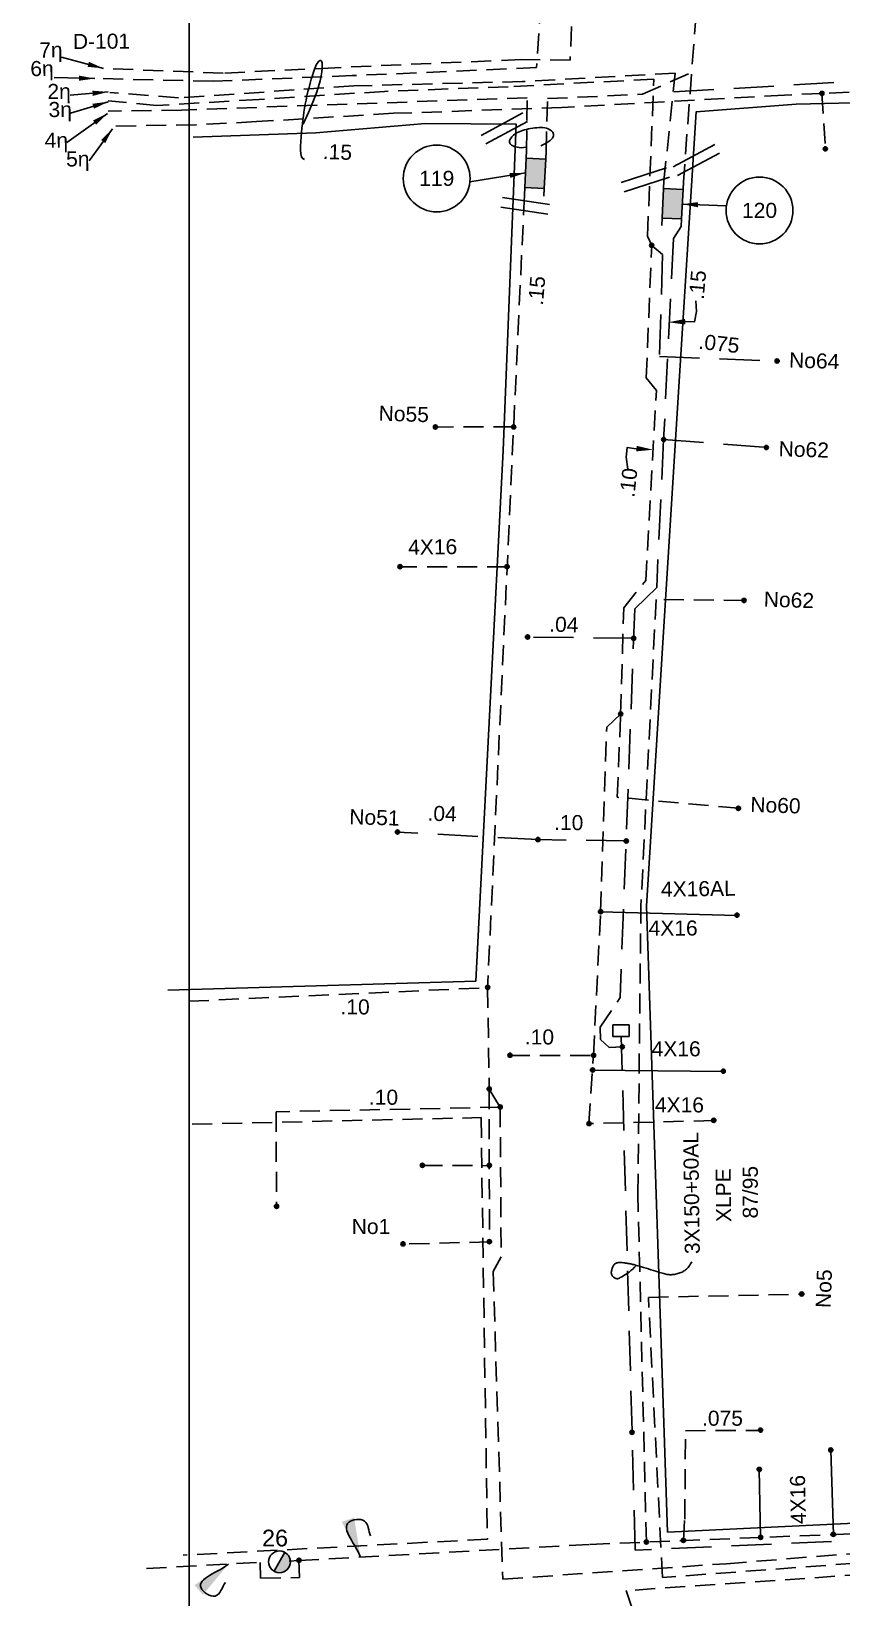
# Model space of a CAD drawing. Header units: millimetres. Extents: x 2893 to 4023, y 216 to 730.
# Drawn here: x 2892.7 to 2944, y 300.9 to 400.2 of the extents above; entities that cross this region are included whole.
import ezdxf

# ---------------------------------------------------------------- set-up
doc = ezdxf.new("R2010")
doc.units = ezdxf.units.MM
doc.linetypes.add('DASHED', pattern=[19.05, 12.7, -6.35])
for name, color, linetype in [('Link Box 4 Διευθύνσεων', 7, 'Continuous'), ('Άγνωστα', 7, 'Continuous'), ('Γέφυρες Εναέριου Δικτύου', 7, 'Continuous'), ('Εναέρια παροχή ΧΤ 4x16', 7, 'Continuous'), ('Επιγραφές - Σχήματα', 7, 'Continuous'), ('Επιτοίχιο Κουτί', 7, 'Continuous'), ('Καλώδια ΧΤ   3x150+50AL', 7, 'DASHED'), ('Καλώδια ΧΤ   3x150+50AL XLPE', 7, 'DASHED'), ('Καλώδια ΧΤ   3x150+50CU', 7, 'DASHED'), ('Καλώδια ΧΤ   3x150+70 AL', 7, 'DASHED'), ('Στύλος ΦΜ', 7, 'Continuous'), ('Στύλος ΦΜ @ 1', 7, 'Continuous'), ('Συνδέσεις', 7, 'Continuous'), ('Τομή', 7, 'Continuous'), ('Υπόβαθρο ΔΕΗ', 7, 'Continuous'), ('Υπόγεια Καλώδια Δικτύου ΧΤ   .04', 7, 'DASHED'), ('Υπόγεια Καλώδια Δικτύου ΧΤ   .075', 7, 'DASHED'), ('Υπόγεια Καλώδια Δικτύου ΧΤ   .10', 7, 'DASHED'), ('Υπόγεια Καλώδια Δικτύου ΧΤ   .15', 7, 'DASHED'), ('Υπόγεια καλώδια Παροχών ΧΤ   .10', 7, 'DASHED'), ('Υπόγεια καλώδια Παροχών ΧΤ   4x16AL', 7, 'DASHED')]:
    doc.layers.add(name, color=color, linetype=linetype)
doc.styles.add('arial', font='ARIAL.TTF')
doc.styles.get("Standard").update_dxf_attribs({"font": 'ARIAL.TTF'})
doc.linetypes.add('SYN_LINE', pattern='A,0.5,-0.0001,["/\\/\\/\\/",Standard,S=0.1,R=0,X=0,Y=-0.05],-0.25', length=0.7501)
doc.dimstyles.new('ISO-25', dxfattribs={"dimtxt": 2.5, "dimasz": 2.5, "dimexe": 1.25, "dimexo": 0.625, "dimtad": 1, "dimtxsty": 'Standard', "dimcen": 2.5, "dimadec": 0, "dimazin": 0, "dimtfac": 1, "dimtmove": 0, "dimatfit": 3, "dimfxl": 1, "dimarcsym": 0})

# ---------------------------------------------------------------- blocks, each defined once
blk = doc.blocks.new('LINK BOX 4 ΑΝΑΧΩΡΗΣΕΩΝ')
at = {"layer": 'Link Box 4 Διευθύνσεων', "ltscale": 40}
blk.add_hatch(color=256, dxfattribs=at).paths.add_polyline_path([(-3.54, 0), (-3.54, -4.67), (3.54, -4.67), (3.54, 0)])
for p, q in [((-3.54, 0), (-5.33, 0)), ((5.33, 0), (3.54, 0)), ((-3.54, -4.67), (-5.33, -4.67)), ((5.33, -4.67), (3.54, -4.67))]:
    blk.add_line(p, q, dxfattribs=at)
blk.add_lwpolyline([(-3.54, -4.67), (-3.54, 0), (3.54, 0), (3.54, -4.67)], close=True, dxfattribs=at)
blk = doc.blocks.new('_ΣΥΝΔΕΣΗ')
at = {"layer": 'Συνδέσεις', "linetype": 'SYN_LINE', "ltscale": 40}
blk.add_hatch(color=256, dxfattribs=at).paths.add_polyline_path([(-116.75, 2339.64, 1), (-117.75, 2339.64, 1)])
at = {"layer": 'Συνδέσεις'}
blk.add_circle((-117.25, 2339.64), 0.5, dxfattribs=at)
blk = doc.blocks.new('ΤΟΜΗ')
at = {"layer": 'Τομή', "ltscale": 40}
for p, q in [((-5.68, 0), (5.68, 0)), ((5.68, -2.33), (-5.68, -2.33))]:
    blk.add_line(p, q, dxfattribs=at)
blk = doc.blocks.new('ΥΠΑΡΧΩΝ ΤΣΙΜΕΝΤΕΝΙΟΣ ΣΤΥΛΟΣ')
at = {"layer": 'Στύλος ΦΜ'}
blk.add_hatch(color=7, dxfattribs=at).paths.add_polyline_path([(-1.29, -2.28, 0.574793), (2.62, 0, 0.268822), (1.3, 2.27)])
blk.add_line((-1.29, -2.28), (1.3, 2.27), dxfattribs=at)
blk.add_circle((0, 0), 2.62, dxfattribs=at)
at = {"layer": 'Στύλος ΦΜ', "flags": 4}
for tag, p in [('ΑΡΙΘΜΟΣ', (-4.68, 8.05)), ('ΤΥΠΟΣ', (-4.91, 3.03))]:
    blk.add_attdef(tag, p, '', height=4, dxfattribs=at)
blk = doc.blocks.new('ΕΠΙΤΟΙΧΙΟ ΚΟΥΤΙ')
at = {"layer": 'Επιτοίχιο Κουτί', "ltscale": 40}
blk.add_lwpolyline([(-2.06, 1.35), (1.86, 1.35), (1.86, -1.39), (-2.06, -1.39)], close=True, dxfattribs=at)

msp = doc.modelspace()

# ---------------------------------------------------------------- linework, layer by layer
at = {"layer": 'Άγνωστα', "color": 133, "linetype": 'DASHED', "ltscale": 0.1}
msp.add_lwpolyline([(2925.277, 392.593), (2925.375, 395.948), (2931.402, 396.227), (2934.492, 397.612)], dxfattribs=at)
at = {"layer": 'Άγνωστα', "color": 2, "linetype": 'DASHED', "ltscale": 0.1}
msp.add_lwpolyline([(2942.763, 396.278), (2942.983, 392.767)], dxfattribs=at)
at = {"layer": 'Άγνωστα', "color": 30, "linetype": 'DASHED', "ltscale": 0.1}
msp.add_lwpolyline([(2923.224, 375.132), (2918.27, 375.127)], dxfattribs=at)
at = {"layer": 'Γέφυρες Εναέριου Δικτύου'}
msp.add_lwpolyline([(2924.942, 392.957), (2925.29, 393.13), (2925.531, 393.293), (2925.678, 393.444), (2925.746, 393.581), (2925.751, 393.704), (2925.706, 393.813), (2925.627, 393.904), (2925.528, 393.979), (2925.421, 394.036), (2925.31, 394.076), (2925.194, 394.103), (2925.075, 394.116), (2924.952, 394.12), (2924.826, 394.115), (2924.697, 394.104), (2924.566, 394.088), (2924.433, 394.07), (2924.3, 394.049), (2924.168, 394.025), (2924.037, 393.997), (2923.911, 393.967), (2923.789, 393.932), (2923.673, 393.893), (2923.566, 393.85), (2923.467, 393.802), (2923.377, 393.75), (2923.296, 393.695), (2923.223, 393.638), (2923.16, 393.579), (2923.105, 393.519), (2923.058, 393.46), (2923.021, 393.401), (2922.991, 393.345), (2922.971, 393.29), (2922.962, 393.236), (2922.963, 393.185), (2922.977, 393.135), (2923.003, 393.088), (2923.043, 393.042), (2923.098, 392.999), (2923.169, 392.958), (2923.254, 392.92), (2923.352, 392.888), (2923.462, 392.863), (2923.583, 392.846), (2923.713, 392.84), (2923.852, 392.846), (2923.997, 392.865)], dxfattribs=at)
at = {"layer": 'Εναέρια παροχή ΧΤ 4x16', "color": 173, "ltscale": 0.1}
for points in [[(2928.735, 344.394), (2937.379, 344.159)], [(2928.224, 334.345), (2936.506, 334.268)]]:
    msp.add_lwpolyline(points, dxfattribs=at)
at = {"layer": 'Εναέρια παροχή ΧΤ 4x16', "color": 27, "ltscale": 0.1}
for points in [[(2943.49, 304.895), (2943.322, 310.245)], [(2938.79, 309.013), (2938.877, 304.71)]]:
    msp.add_lwpolyline(points, dxfattribs=at)
at = {"layer": 'Επιγραφές - Σχήματα'}
msp.add_lwpolyline([(2902.657, 226.245), (3910.161, 216.014), (3910.161, 721.097), (2902.657, 721.097)], close=True, dxfattribs=at)
for points in [[(2909.884, 394.339), (2910.228, 395.08), (2910.498, 395.715), (2910.705, 396.255), (2910.857, 396.709), (2910.962, 397.085), (2911.03, 397.394), (2911.069, 397.644), (2911.09, 397.845), (2911.098, 398.004), (2911.097, 398.128), (2911.087, 398.22), (2911.071, 398.285), (2911.049, 398.327), (2911.022, 398.35), (2910.991, 398.359), (2910.958, 398.358), (2910.923, 398.349), (2910.887, 398.331), (2910.848, 398.299), (2910.806, 398.251), (2910.761, 398.183), (2910.711, 398.09), (2910.658, 397.97), (2910.599, 397.819), (2910.535, 397.635), (2910.467, 397.421), (2910.397, 397.185), (2910.326, 396.93), (2910.256, 396.664), (2910.188, 396.392), (2910.124, 396.119), (2910.066, 395.851), (2910.015, 395.593), (2909.971, 395.343), (2909.931, 395.097), (2909.896, 394.851), (2909.864, 394.603), (2909.835, 394.349), (2909.807, 394.085), (2909.779, 393.809), (2909.752, 393.518), (2909.729, 393.224), (2909.716, 392.939), (2909.718, 392.676), (2909.74, 392.448), (2909.787, 392.267), (2909.864, 392.145), (2909.977, 392.097)], [(2934.114, 381.819), (2934.69, 381.799), (2934.811, 382.448), (2934.777, 383.118)], [(2930.99, 373.744), (2930.419, 373.824), (2930.366, 373.209), (2930.454, 372.444)], [(2930.992, 321.968), (2930.889, 321.846), (2930.778, 321.734), (2930.661, 321.632), (2930.542, 321.54), (2930.425, 321.458), (2930.313, 321.385), (2930.209, 321.322), (2930.118, 321.268), (2930.041, 321.223), (2929.977, 321.187), (2929.924, 321.16), (2929.88, 321.139), (2929.841, 321.127), (2929.807, 321.121), (2929.774, 321.121), (2929.74, 321.127), (2929.704, 321.138), (2929.665, 321.154), (2929.626, 321.175), (2929.588, 321.199), (2929.55, 321.227), (2929.516, 321.258), (2929.486, 321.291), (2929.46, 321.326), (2929.441, 321.363), (2929.427, 321.402), (2929.419, 321.442), (2929.415, 321.484), (2929.416, 321.528), (2929.421, 321.574), (2929.429, 321.622), (2929.44, 321.672), (2929.454, 321.724), (2929.47, 321.777), (2929.49, 321.831), (2929.512, 321.882), (2929.537, 321.932), (2929.566, 321.978), (2929.598, 322.019), (2929.633, 322.055), (2929.673, 322.084), (2929.716, 322.107), (2929.762, 322.124), (2929.812, 322.136), (2929.866, 322.143), (2929.923, 322.147), (2929.983, 322.147), (2930.046, 322.145), (2930.113, 322.14), (2930.181, 322.133), (2930.251, 322.125), (2930.321, 322.115), (2930.391, 322.104), (2930.46, 322.093), (2930.526, 322.081), (2930.589, 322.068), (2930.649, 322.056), (2930.707, 322.042), (2930.767, 322.028), (2930.832, 322.011), (2930.904, 321.991), (2930.986, 321.968), (2931.081, 321.941), (2931.192, 321.909), (2931.32, 321.871), (2931.463, 321.829), (2931.615, 321.784), (2931.773, 321.738), (2931.93, 321.691), (2932.084, 321.644), (2932.229, 321.6), (2932.361, 321.559), (2932.476, 321.523), (2932.576, 321.491), (2932.663, 321.463), (2932.74, 321.44), (2932.81, 321.42), (2932.875, 321.404), (2932.937, 321.392), (2933, 321.383), (2933.065, 321.377), (2933.133, 321.374), (2933.202, 321.375), (2933.272, 321.378), (2933.344, 321.385), (2933.416, 321.394), (2933.488, 321.407), (2933.56, 321.423), (2933.63, 321.442), (2933.7, 321.464), (2933.768, 321.488), (2933.834, 321.515), (2933.898, 321.545), (2933.959, 321.576), (2934.018, 321.609), (2934.074, 321.644), (2934.127, 321.681), (2934.178, 321.721), (2934.228, 321.768), (2934.278, 321.824), (2934.33, 321.892), (2934.385, 321.973), (2934.444, 322.071), (2934.509, 322.188)]]:
    msp.add_lwpolyline(points, dxfattribs=at)
for centre in [(2918.349, 390.888), (2938.81, 388.858)]:
    msp.add_circle(centre, 2.12, dxfattribs=at)
for points in [[(2934.105, 381.627), (2933.04, 381.767), (2934.093, 381.98)], [(2931.019, 373.934), (2932.064, 373.686), (2930.995, 373.582)]]:
    msp.add_solid(points, dxfattribs=at)
at = {"layer": 'Καλώδια ΧΤ   3x150+50AL', "color": 27, "linetype": 'DASHED', "ltscale": 0.1}
msp.add_lwpolyline([(2899.947, 302.745), (2907.15, 303.134), (2907.188, 302.126), (2909.656, 302.163), (2909.618, 303.246)], dxfattribs=at)
at = {"layer": 'Καλώδια ΧΤ   3x150+50AL XLPE', "color": 27, "ltscale": 0.1}
for points in [[(2932.746, 390.727), (2933.465, 397.567), (2923.785, 397.037), (2913.104, 396.76), (2901.973, 395.999), (2897.621, 396.344)], [(2937.823, 364.129), (2932.252, 364.19), (2931.288, 344.737)], [(2931.639, 304.419), (2931.098, 326.506), (2931.288, 344.737)]]:
    msp.add_lwpolyline(points, dxfattribs=at)
at = {"layer": 'Καλώδια ΧΤ   3x150+50CU', "color": 27, "linetype": 'DASHED', "ltscale": 0.2}
msp.add_lwpolyline([(2933.368, 396.378), (2944.872, 397.052), (2952.057, 397.27), (2955.27, 397.432), (2955.324, 398.084), (2956.317, 398.305), (2957.448, 397.726), (2957.448, 397.726), (2983.661, 398.654), (2983.661, 398.654), (2990.269, 398.872), (2990.641, 399.492), (2991.333, 399.705), (2992.256, 399.616), (2992.898, 399.008), (3005.266, 399.461)], dxfattribs=at)
at = {"layer": 'Καλώδια ΧΤ   3x150+50CU', "color": 62, "ltscale": 0.2}
for points in [[(2933.846, 387.847), (2933.366, 387.07), (2932.731, 374.333), (2932.29, 364.954), (2930.903, 363.59), (2929.976, 338.948)], [(2932.731, 374.333), (2939.241, 373.826)], [(2930.834, 361.732), (2924.106, 361.812)], [(2924.763, 348.965), (2915.864, 349.444)], [(2930.363, 348.879), (2924.763, 348.965)], [(2930.728, 311.467), (2930.041, 336.487)], [(2962.367, 310.167), (2962.41, 305.297), (2930.936, 303.904), (2930.731, 311.377)]]:
    msp.add_lwpolyline(points, dxfattribs=at)
at = {"layer": 'Καλώδια ΧΤ   3x150+50CU', "color": 173, "ltscale": 0.2}
msp.add_lwpolyline([(2931.978, 386.642), (2932.658, 386.062), (2932.474, 379.589), (2939.924, 379.309)], dxfattribs=at)
at = {"layer": 'Καλώδια ΧΤ   3x150+50CU', "color": 62, "ltscale": 0.1}
msp.add_lwpolyline([(2930.116, 335.818), (2929.275, 335.775), (2928.733, 336.286), (2928.717, 337.068), (2929.976, 338.948), (2929.976, 338.948)], dxfattribs=at)
at = {"layer": 'Καλώδια ΧΤ   3x150+70 AL', "color": 30, "ltscale": 0.1}
msp.add_lwpolyline([(2921.674, 333.14), (2922.371, 331.997), (2922.431, 322.513), (2921.926, 321.575), (2922.531, 302.069), (2936.716, 303.05), (2955.442, 304.537), (2963.246, 304.73), (2963.092, 310.184)], dxfattribs=at)
at = {"layer": 'Καλώδια ΧΤ   3x150+70 AL', "color": 2, "ltscale": 0.1}
msp.add_lwpolyline([(2964.011, 310.205), (2964.129, 304.135), (2950.61, 303.504), (2932.656, 302.176), (2931.767, 319.938), (2941.486, 320.14)], dxfattribs=at)
at = {"layer": 'Καλώδια ΧΤ   3x150+70 AL', "color": 27, "ltscale": 0.1}
msp.add_lwpolyline([(2909.001, 303.209), (2909.618, 303.246), (2928.049, 304.275), (2948.878, 305.112), (2961.718, 305.703), (2961.668, 309.983)], dxfattribs=at)
at = {"layer": 'Υπόβαθρο ΔΕΗ'}
for points in [[(3001.473, 344.737), (3002.3, 359.424), (2996.89, 359.593), (2997.471, 376.793), (2998.253, 397.828), (2987.405, 397.346), (2973.053, 396.759), (2962.636, 396.171), (2956.538, 396.077), (2951.066, 395.839), (2941.142, 395.602), (2934.786, 395.108), (2933.629, 376.679), (2932.619, 360.433), (2931.648, 344.737)], [(2902.907, 393.5), (2910.684, 393.79), (2917.64, 394.369), (2923.388, 394.321), (2922.568, 373.638), (2920.829, 339.988), (2901.314, 339.409)]]:
    msp.add_lwpolyline(points, dxfattribs=at)
at = {"layer": 'Υπόβαθρο ΔΕΗ', "ltscale": 0.1}
msp.add_lwpolyline([(2931.648, 344.737), (2932.986, 305.052), (2973.777, 307.015), (2999.534, 308.206), (3001.472, 344.731)], dxfattribs=at)
at = {"layer": 'Υπόγεια Καλώδια Δικτύου ΧΤ   .075', "color": 27, "ltscale": 0.1}
msp.add_lwpolyline([(2933.985, 304.513), (2934.069, 305.869), (2934.123, 311.477), (2938.87, 311.504)], dxfattribs=at)
at = {"layer": 'Υπόγεια Καλώδια Δικτύου ΧΤ   .10', "color": 2, "ltscale": 0.1}
msp.add_lwpolyline([(3004.936, 393.715), (3004.969, 392.685), (3006.916, 392.685), (3007.015, 398.653), (2997.016, 398.422), (2985.12, 397.96), (2972.632, 397.596), (2959.75, 396.869), (2950.202, 396.605), (2942.763, 396.278)], dxfattribs=at)
at = {"layer": 'Υπόγεια Καλώδια Δικτύου ΧΤ   .10', "color": 173, "ltscale": 0.1}
for points in [[(2937.472, 350.948), (2929.789, 351.649), (2930.005, 356.925), (2930.199, 363.667), (2931.599, 365.39), (2932.274, 377.445), (2931.627, 378.252), (2931.978, 386.642)], [(2928.735, 344.394), (2929.126, 356.096), (2930.005, 356.925)], [(2928.286, 335.275), (2928.735, 344.394)], [(2935.905, 331.146), (2927.997, 330.955), (2928.295, 335.417)]]:
    msp.add_lwpolyline(points, dxfattribs=at)
at = {"layer": 'Υπόγεια Καλώδια Δικτύου ΧΤ   .10', "color": 30, "ltscale": 0.1}
for points in [[(2902.633, 338.713), (2921.574, 339.576)], [(2922.371, 331.997), (2908.165, 331.706), (2908.194, 325.695)]]:
    msp.add_lwpolyline(points, dxfattribs=at)
at = {"layer": 'Υπόγεια Καλώδια Δικτύου ΧΤ   .15', "color": 6, "ltscale": 0.1}
msp.add_lwpolyline([(2926.624, 436.498), (2928.091, 435.901), (2928.417, 434.776), (2926.805, 398.387), (2923.713, 398.434), (2911.886, 397.91), (2904.813, 397.567), (2897.464, 397.854)], dxfattribs=at)
at = {"layer": 'Υπόγεια Καλώδια Δικτύου ΧΤ   .15', "color": 62, "ltscale": 0.1}
for points in [[(2926.094, 408.276), (2925.944, 404.755), (2922.493, 404.618), (2921.857, 404.364), (2921.959, 403.983), (2923.053, 403.779), (2925.089, 403.881), (2924.682, 397.921), (2912.996, 397.41), (2904.182, 397.052), (2896.743, 397.229)], [(2960.216, 303.952), (2959.885, 303.326), (2947.393, 302.508), (2930.366, 301.342), (2932.32, 295.469)]]:
    msp.add_lwpolyline(points, dxfattribs=at)
at = {"layer": 'Υπόγεια Καλώδια Δικτύου ΧΤ   .15', "color": 133, "ltscale": 0.1}
for points in [[(2933.947, 406.734), (2933.816, 404.311), (2934.931, 403.197), (2933.982, 390.668)], [(2924.041, 392.651), (2924.091, 396.007), (2902.169, 395.227), (2897.531, 395.153)]]:
    msp.add_lwpolyline(points, dxfattribs=at)
at = {"layer": 'Υπόγεια Καλώδια Δικτύου ΧΤ   .15', "color": 173, "ltscale": 0.1}
msp.add_lwpolyline([(2931.978, 386.642), (2931.708, 387.234), (2932.112, 397.184), (2922.886, 396.704), (2915.042, 396.409), (2907.09, 395.897), (2900.593, 395.521), (2897.522, 395.817)], dxfattribs=at)
at = {"layer": 'Υπόγεια Καλώδια Δικτύου ΧΤ   .15', "color": 2, "ltscale": 0.1}
msp.add_lwpolyline([(2942.764, 396.278), (2940.39, 396.174), (2926.287, 395.382), (2915.618, 395.018), (2906.926, 394.49), (2903.098, 394.292), (2897.455, 394.193)], dxfattribs=at)
at = {"layer": 'Υπόγεια Καλώδια Δικτύου ΧΤ   .15', "color": 30, "ltscale": 0.1}
for points in [[(2923.907, 389.831), (2921.574, 339.576)], [(2921.574, 339.576), (2921.574, 339.576), (2921.674, 333.14)], [(2921.674, 333.14), (2921.69, 323.454)], [(2902.839, 330.921), (2921.158, 331.332), (2921.559, 304.607), (2902.274, 303.588)], [(2917.442, 328.296), (2921.683, 328.288)], [(2921.69, 323.454), (2916.211, 323.315)]]:
    msp.add_lwpolyline(points, dxfattribs=at)
at = {"layer": 'Υπόγεια καλώδια Παροχών ΧΤ   .10', "color": 173, "ltscale": 0.1}
msp.add_lwpolyline([(2922.99, 335.28), (2928.286, 335.275)], dxfattribs=at)
at = {"layer": 'Υπόγεια καλώδια Παροχών ΧΤ   4x16AL', "color": 30, "ltscale": 0.1}
msp.add_lwpolyline([(2922.813, 366.271), (2916.027, 366.27)], dxfattribs=at)

# ---------------------------------------------------------------- block references
at = {"layer": 'Link Box 4 Διευθύνσεων'}
for p, xscale, yscale, zscale, rotation in [((2923.974, 391.241), 0.2649871955223564, 0.2649871955223564, 0.2649871955223564, 87.26851001679255), ((2932.678, 389.317), 0.2649871955224254, 0.2649871955224254, 0.2649871955224254, 87.2475091968145)]:
    msp.add_blockref('LINK BOX 4 ΑΝΑΧΩΡΗΣΕΩΝ', p, dxfattribs=dict(at, xscale=xscale, yscale=yscale, zscale=zscale, rotation=rotation))
at = {"layer": 'Επιτοίχιο Κουτί', "xscale": 0.2649871955223772, "yscale": 0.2649871955223772, "zscale": 0.2649871955223772}
msp.add_blockref('ΕΠΙΤΟΙΧΙΟ ΚΟΥΤΙ', (2930.049, 336.855), dxfattribs=at)
at = {"layer": 'Στύλος ΦΜ @ 1', "ltscale": 40}
ref = msp.add_blockref('ΥΠΑΡΧΩΝ ΤΣΙΜΕΝΤΕΝΙΟΣ ΣΤΥΛΟΣ', (2908.384, 303.171), dxfattribs=dict(at, xscale=0.2649871955223772, yscale=0.2649871955223772, zscale=0.2649871955223772))
ref.add_attrib('ΤΥΠΟΣ', '26', (2907.277, 304.145), dxfattribs={"layer": 'Στύλος ΦΜ', "height": 1.0599, "flags": 4})
at = {"layer": 'Συνδέσεις', "xscale": 0.2649871955223772, "yscale": 0.2649871955223772, "zscale": 0.2649871955223772}
for p in [(2973.832, -223.695), (2974.052, -227.207), (2963.046, -233.332), (2970.993, -240.665), (2949.339, -244.847), (2954.293, -244.838), (2963.8, -245.64), (2970.31, -246.147), (2947.096, -253.703), (2953.882, -253.702), (2968.892, -255.844), (2955.175, -258.161), (2961.903, -258.241), (2961.073, -263.049), (2968.541, -269.026), (2946.933, -270.53), (2955.832, -271.008), (2961.432, -271.095), (2959.804, -275.579), (2968.451, -275.803), (2952.646, -280.386), (2961.186, -284.152), (2954.062, -284.682), (2959.358, -284.686), (2959.296, -285.616), (2967.578, -285.694), (2952.747, -286.821), (2953.443, -287.964), (2959.066, -289.016), (2966.977, -288.816), (2948.514, -291.665), (2952.756, -291.673), (2939.267, -294.266), (2947.284, -296.646), (2952.762, -296.508), (2972.558, -299.821), (2961.799, -308.597), (2969.942, -308.457), (2974.395, -309.716), (2969.862, -310.949), (2974.562, -315.066), (2962.708, -315.554), (2965.057, -315.448), (2969.949, -315.251), (2940.69, -316.715)]:
    msp.add_blockref('_ΣΥΝΔΕΣΗ', p, dxfattribs=at)
at = {"layer": 'Τομή'}
for p, xscale, yscale, zscale, rotation in [((2922.489, 394.335), 0.2649871955223709, 0.2649871955223709, 0.2649871955223709, 28.33210980523828), ((2934.656, 392.329), 0.2649871955223594, 0.2649871955223594, 0.2649871955223594, 28.01140738417143), ((2931.473, 391.094), 0.2649871955223736, 0.2649871955223736, 0.2649871955223736, 17.95345529774551), ((2923.998, 389.451), 0.2649871955223779, 0.2649871955223779, 0.2649871955223779, 351.5263332700491)]:
    msp.add_blockref('ΤΟΜΗ', p, dxfattribs=dict(at, xscale=xscale, yscale=yscale, zscale=zscale, rotation=rotation))

# ---------------------------------------------------------------- texts
at = {"layer": 'Εναέρια παροχή ΧΤ 4x16', "char_height": 0.954, "width": 89.23272, "attachment_point": 1}
for insert in [(2931.776, 343.834), (2931.969, 336.175), (2932.177, 332.619)]:
    msp.add_mtext('4X16', dxfattribs=dict(at, insert=insert))
at = {"layer": 'Εναέρια παροχή ΧΤ 4x16', "insert": (2940.804, 305.549), "char_height": 0.954, "width": 89.23272, "attachment_point": 1, "rotation": 91.34908, "style": 'arial'}
msp.add_mtext('4X16', dxfattribs=at)
at = {"layer": 'Επιγραφές - Σχήματα'}
for s, rotation, p in [('87/95', 90, (2938.7, 324.937)), ('No5', 88.05689, (2943.32, 319.251))]:
    msp.add_text(s, height=0.954, rotation=rotation, dxfattribs=at).set_placement(p)
msp.add_text('No1', height=0.954, dxfattribs=at).set_placement((2912.961, 323.954))
at = {"layer": 'Επιγραφές - Σχήματα', "ltscale": 40, "char_height": 0.954, "width": 49.84176, "attachment_point": 1, "style": 'arial'}
for s, insert, rotation in [('7η', (2893.147, 399.508), 0.51592), ('D-101', (2895.281, 400.048), 0.51592), ('6η', (2892.585, 398.332), 0.51592), ('2η', (2893.668, 396.881), 0.51592), ('3η', (2893.738, 395.733), 0.51592), ('4η', (2893.494, 393.783), 0.51592), ('5η', (2894.854, 392.598), 0.51592), ('{\\C7;No64}', (2940.7, 379.858), 358.19206), ('{\\C7;No55}', (2914.686, 376.485), 358.19206), ('{\\C7;No62}', (2940.039, 374.234), 358.19206), ('{\\C7;No62}', (2939.098, 364.692), 358.19206), ('{\\C7;No60}', (2938.245, 351.671), 358.19206), ('{\\C7;No51}', (2912.825, 350.9), 358.19206)]:
    msp.add_mtext(s, dxfattribs=dict(at, insert=insert, rotation=rotation))
at = {"layer": 'Επιγραφές - Σχήματα', "char_height": 0.954, "width": 2.61091, "attachment_point": 5, "style": 'arial'}
for s, insert in [('119', (2918.349, 390.888)), ('120', (2938.81, 388.858))]:
    msp.add_mtext(s, dxfattribs=dict(at, insert=insert))
at = {"layer": 'Καλώδια ΧΤ   3x150+50AL XLPE', "char_height": 0.954, "width": 89.23272, "attachment_point": 1, "rotation": 90.75442, "style": 'arial'}
for s, insert in [('3X150+50AL', (2934.071, 322.673)), ('XLPE', (2936.067, 324.704))]:
    msp.add_mtext(s, dxfattribs=dict(at, insert=insert))
at = {"layer": 'Υπόγεια Καλώδια Δικτύου ΧΤ   .04', "ltscale": 40, "char_height": 0.954, "width": 49.84176, "attachment_point": 1, "rotation": 358.19206, "style": 'arial'}
for insert in [(2925.496, 363.113), (2917.782, 351.12)]:
    msp.add_mtext('{\\C7;.04}', dxfattribs=dict(at, insert=insert))
at = {"layer": 'Υπόγεια Καλώδια Δικτύου ΧΤ   .075', "insert": (2935.009, 381.042), "char_height": 0.954, "width": 89.23272, "attachment_point": 1, "rotation": 353.64003, "style": 'arial'}
msp.add_mtext('.075', dxfattribs=at)
at = {"layer": 'Υπόγεια Καλώδια Δικτύου ΧΤ   .075', "insert": (2935.164, 312.751), "char_height": 0.954, "width": 89.23272, "attachment_point": 1, "style": 'arial'}
msp.add_mtext('.075', dxfattribs=at)
at = {"layer": 'Υπόγεια Καλώδια Δικτύου ΧΤ   .10', "insert": (2929.921, 370.736), "char_height": 0.954, "width": 89.23272, "attachment_point": 1, "rotation": 83.41258, "style": 'arial'}
msp.add_mtext('.10', dxfattribs=at)
at = {"layer": 'Υπόγεια Καλώδια Δικτύου ΧΤ   .10', "char_height": 0.954, "width": 89.23272, "attachment_point": 1, "style": 'arial'}
for insert in [(2925.79, 350.52), (2912.249, 338.833), (2914.05, 333.105)]:
    msp.add_mtext('.10', dxfattribs=dict(at, insert=insert))
at = {"layer": 'Υπόγεια Καλώδια Δικτύου ΧΤ   .15', "char_height": 0.954, "width": 89.23272, "attachment_point": 1, "style": 'arial'}
for insert, rotation in [((2911.149, 393.082), 357.83409), ((2924.126, 382.894), 84.96925)]:
    msp.add_mtext('.15', dxfattribs=dict(at, insert=insert, rotation=rotation))
at = {"layer": 'Υπόγεια Καλώδια Δικτύου ΧΤ   .15', "ltscale": 0.1, "insert": (2934.318, 383.259), "char_height": 0.954, "width": 89.23272, "attachment_point": 1, "rotation": 84.96925, "style": 'arial'}
msp.add_mtext('.15', dxfattribs=at)
at = {"layer": 'Υπόγεια καλώδια Παροχών ΧΤ   .10', "insert": (2923.934, 336.926), "char_height": 0.954, "width": 89.23272, "attachment_point": 1, "style": 'arial'}
msp.add_mtext('.10', dxfattribs=at)
at = {"layer": 'Υπόγεια καλώδια Παροχών ΧΤ   4x16AL', "char_height": 0.954, "width": 89.23272, "attachment_point": 1, "rotation": 0.75391, "style": 'arial'}
for s, insert in [('4X16', (2916.53, 367.982)), ('4X16AL', (2932.554, 346.296))]:
    msp.add_mtext(s, dxfattribs=dict(at, insert=insert))

# ---------------------------------------------------------------- leaders
at = {"layer": 'Επιγραφές - Σχήματα', "ltscale": 40}
for points in [[(2897.228, 397.867), (2894.556, 398.584)], [(2896.672, 397.224), (2894.097, 397.284)], [(2897.534, 396.377), (2895.113, 396.165)], [(2897.534, 395.756), (2895.143, 395.032)], [(2897.473, 395.014), (2894.91, 393.172)], [(2897.801, 394.032), (2896.317, 392.011)]]:
    msp.add_leader(points, dimstyle='ISO-25', override={"dimasz": 1, "dimtad": 0}, dxfattribs=at)
at = {"layer": 'Επιγραφές - Σχήματα'}
for points in [[(2923.974, 391.241), (2920.458, 390.671)], [(2933.914, 389.257), (2936.712, 389.159)]]:
    msp.add_leader(points, dimstyle='ISO-25', override={"dimasz": 1, "dimtad": 0}, dxfattribs=at)
at = {"layer": 'Επιγραφές - Σχήματα', "path_type": 1}
for points in [[(2913.519, 303.464), (2912.776, 305.682), (2913.774, 305.751), (2914.152, 304.823)], [(2905.147, 303.026), (2903.409, 301.512), (2904.307, 300.996), (2904.96, 301.866)]]:
    msp.add_leader(points, dimstyle='ISO-25', override={"dimgap": 0.625, "dimtad": 0}, dxfattribs=at)

doc.saveas('drawing.dxf')
